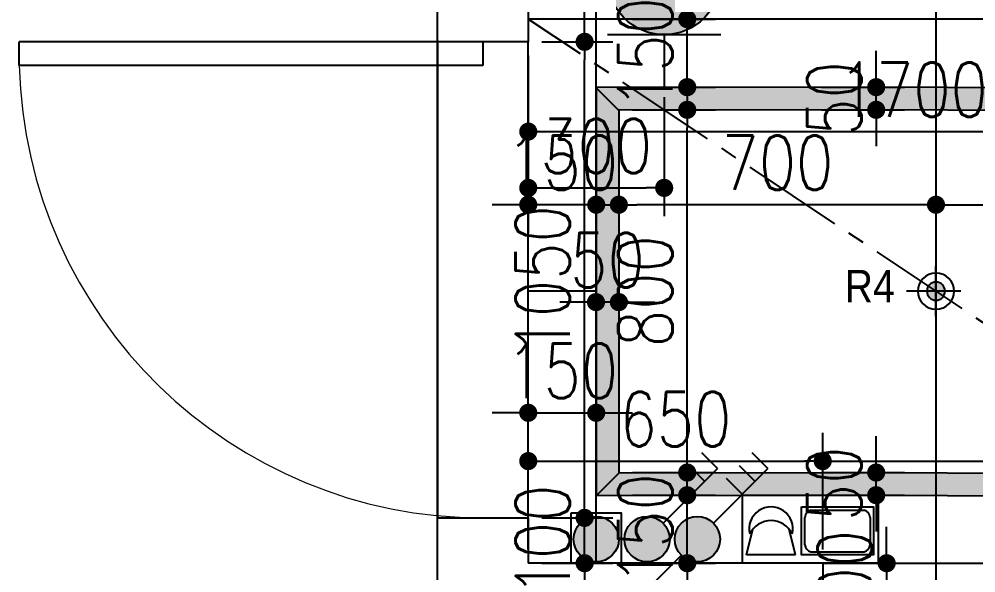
# Model space of a CAD drawing. Header units: inches. Extents: x -2597087 to 134135, y -662679 to 20000.
# Drawn here: x 5194 to 7306, y -37023 to -35802 of the extents above; entities that cross this region are included whole.
import ezdxf

# ---------------------------------------------------------------- set-up
doc = ezdxf.new("R2010")
doc.units = ezdxf.units.IN
doc.header["$LTSCALE"] = 100
doc.header["$MEASUREMENT"] = 0
doc.linetypes.add('CENTER2', pattern=[1.125, 0.75, -0.125, 0.125, -0.125])
doc.linetypes.add('DASHDOT2', pattern=[12.7, 6.35, -3.175, 0, -3.175])
doc.layers.get('0').update_dxf_attribs({"linetype": 'CONTINUOUS'})
doc.layers.get('Defpoints').update_dxf_attribs({"linetype": 'CONTINUOUS'})
for name, color, linetype in [('DOOR', 4, 'CONTINUOUS'), ('EQUIP-动力', 3, 'CONTINUOUS'), ('EQUIP-动力-DIM', 3, 'CONTINUOUS'), ('EQUIP-照明', 3, 'CONTINUOUS'), ('EQUIP-照明-DIM', 3, 'CONTINUOUS'), ('floor', 8, 'CONTINUOUS'), ('RC', 1, 'CONTINUOUS'), ('WALL', 7, 'CONTINUOUS'), ('wall-dim', 3, 'CONTINUOUS'), ('天地共', 1, 'CONTINUOUS'), ('天花开线', 4, 'CONTINUOUS')]:
    doc.layers.add(name, color=color, linetype=linetype)
doc.styles.get("Standard").update_dxf_attribs({"font": 'txt.shx', "width": 0.8, "bigfont": 'GBCBIG.shx'})
doc.styles.add('STYLE1', font='stylu.ttf')
doc.dimstyles.new('50', dxfattribs={"dimscale": 50, "dimtxt": 2.4, "dimasz": 0.8, "dimexe": 1.25, "dimexo": 0.6, "dimgap": 0.65, "dimtad": 1, "dimdec": 0, "dimdsep": 46, "dimtxsty": 'Standard', "dimblk1": 'DOT', "dimblk2": 'DOT', "dimsah": 1, "dimcen": 2.5, "dimclrd": 3, "dimclre": 3, "dimclrt": 3, "dimadec": 0, "dimazin": 0, "dimtfac": 1, "dimtdec": 0, "dimtix": 1, "dimtmove": 2, "dimatfit": 0, "dimldrblk": 'DOT', "dimfxl": 5, "dimfxlon": 1, "dimarcsym": 0})

# ---------------------------------------------------------------- blocks, each defined once
blk = doc.blocks.new('$DorLib2D$00000001')
for p, q in [((0.45, 0.975), (0.5, 0.975)), ((0.45, 0), (0.45, 0.975)), ((0.5, 0), (0.5, 0.975)), ((0.5, 0), (0.45, 0))]:
    blk.add_line(p, q)
at = {"lineweight": 13}
blk.add_arc((0.475, 0), 0.975, 91.4693, 180, dxfattribs=at)
blk = doc.blocks.new('$2134')
h = blk.add_hatch(color=250)
h.dxf.hatch_style = 1
edge = h.paths.add_edge_path()
edge.add_arc((12324.7, 10810.7), 20, 0, 360)
at = {"color": 1}
for p, q in [((12324.7, 10755.7), (12324.7, 10865.7)), ((12269.7, 10810.7), (12389.6, 10810.7))]:
    blk.add_line(p, q, dxfattribs=at)
for radius in [40, 20]:
    blk.add_circle((12324.7, 10810.7), radius, dxfattribs=at)
blk = doc.blocks.new('1联单控开关')
h = blk.add_hatch(color=256)
h.dxf.hatch_style = 1
h.paths.add_polyline_path([(50, -50, 1), (-50, -50, 1)])
for p in [(35.4, -85.4), (190.9, -170.2)]:
    blk.add_line(p, (155.6, -205.6))
blk.add_circle((0, -50), 50)
blk = doc.blocks.new('*U1139')
at = {"layer": 'EQUIP-照明'}
blk.add_blockref('1联单控开关', (0, 0), dxfattribs=at)
blk = doc.blocks.new('全屋一键照明开关')
h = blk.add_hatch(color=256)
h.dxf.hatch_style = 1
h.paths.add_polyline_path([(-50, -53, 1), (50, -53, 1)])
blk.add_line((0, -103), (0, -223))
at = {"color": 1}
blk.add_lwpolyline([(55, -111), (-55, -111), (-55, 0), (55, 0)], close=True, dxfattribs=at)
blk.add_circle((0, -53), 50)
blk = doc.blocks.new('*U1140')
at = {"layer": 'EQUIP-照明'}
blk.add_blockref('全屋一键照明开关', (0, 0), dxfattribs=at)
blk = doc.blocks.new('3联单控开关')
h = blk.add_hatch(color=256)
h.dxf.hatch_style = 1
h.paths.add_polyline_path([(50, -50, 1), (-50, -50, 1)])
for p, q in [((35.4, -85.4), (155.6, -205.6)), ((134.4, -113.6), (99, -149)), ((162.6, -141.9), (127.3, -177.3)), ((190.9, -170.2), (155.6, -205.6))]:
    blk.add_line(p, q)
blk.add_circle((0, -50), 50)
blk = doc.blocks.new('*U1137')
at = {"layer": 'EQUIP-照明'}
blk.add_blockref('3联单控开关', (0, 0), dxfattribs=at)
blk = doc.blocks.new('_Dot')
at = {"color": 0, "linetype": 'ByBlock', "lineweight": -2}
blk.add_line((-0.5, 0), (-1, 0), dxfattribs=at)
at = {"color": 0, "linetype": 'ByBlock', "const_width": 0.5}
blk.add_lwpolyline([(-0.25, 0, 1), (0.25, 0, 1)], format="xyb", close=True, dxfattribs=at)
blk = doc.blocks.new('*D1199')
at = {"layer": 'Defpoints', "color": 0, "transparency": 16777216}
for p in [(6467.9, -36670.3), (6317.9, -36949.1), (6467.9, -37002.1)]:
    blk.add_point(p, dxfattribs=at)
at = {"layer": 'EQUIP-照明-DIM', "color": 3, "lineweight": -2, "transparency": 16777216}
for p, q in [((6317.9, -36919.1), (6317.9, -36607.8)), ((6467.9, -36920.3), (6467.9, -36607.8)), ((6277.9, -36670.3), (6237.9, -36670.3)), ((6317.9, -36670.3), (6467.9, -36670.3)), ((6507.9, -36670.3), (6547.9, -36670.3))]:
    blk.add_line(p, q, dxfattribs=at)
at = {"layer": 'EQUIP-照明-DIM', "color": 3, "lineweight": -2, "transparency": 16777216, "xscale": 40, "yscale": 40, "zscale": 40}
blk.add_blockref('_Dot', (6317.9, -36670.3), dxfattribs=at)
at = {"layer": 'EQUIP-照明-DIM', "color": 3, "lineweight": -2, "transparency": 16777216, "xscale": 40, "yscale": 40, "zscale": 40, "rotation": 180}
blk.add_blockref('_Dot', (6467.9, -36670.3), dxfattribs=at)
at = {"layer": 'EQUIP-照明-DIM', "color": 3, "transparency": 16777216, "insert": (6392.9, -36577.8), "char_height": 120, "attachment_point": 5}
blk.add_mtext('150', dxfattribs=at)
blk = doc.blocks.new('*D1249')
at = {"layer": 'Defpoints', "color": 0, "transparency": 16777216}
for p in [(6967.9, -37002.1), (6967.9, -37102.1), (7109, -37102.1)]:
    blk.add_point(p, dxfattribs=at)
at = {"layer": 'wall-dim', "color": 3, "lineweight": -2, "transparency": 16777216}
for p, q in [((7109, -36962.1), (7109, -36922.1)), ((6997.9, -37002.1), (7171.5, -37002.1)), ((7109, -37002.1), (7109, -37102.1)), ((6997.9, -37102.1), (7171.5, -37102.1)), ((7109, -37142.1), (7109, -37182.1))]:
    blk.add_line(p, q, dxfattribs=at)
at = {"layer": 'wall-dim', "color": 3, "lineweight": -2, "transparency": 16777216, "xscale": 40, "yscale": 40, "zscale": 40}
for p, rotation in [((7109, -37002.1), 270), ((7109, -37102.1), 90)]:
    blk.add_blockref('_Dot', p, dxfattribs=dict(at, rotation=rotation))
at = {"layer": 'wall-dim', "color": 3, "transparency": 16777216, "insert": (7016.5, -37052.1), "char_height": 120, "attachment_point": 5, "rotation": 90}
blk.add_mtext('100', dxfattribs=at)
blk = doc.blocks.new('*D1251')
at = {"layer": 'Defpoints', "color": 0, "transparency": 16777216}
for p in [(6967.9, -36776.9), (6317.9, -37002.1), (6967.9, -37002.1)]:
    blk.add_point(p, dxfattribs=at)
at = {"layer": 'wall-dim', "color": 3, "lineweight": -2, "transparency": 16777216}
for p, q in [((6317.9, -36972.1), (6317.9, -36714.4)), ((6967.9, -36972.1), (6967.9, -36714.4)), ((6357.9, -36776.9), (6927.9, -36776.9))]:
    blk.add_line(p, q, dxfattribs=at)
at = {"layer": 'wall-dim', "color": 3, "lineweight": -2, "transparency": 16777216, "xscale": 40, "yscale": 40, "zscale": 40, "rotation": 180}
blk.add_blockref('_Dot', (6317.9, -36776.9), dxfattribs=at)
at = {"layer": 'wall-dim', "color": 3, "lineweight": -2, "transparency": 16777216, "xscale": 40, "yscale": 40, "zscale": 40}
blk.add_blockref('_Dot', (6967.9, -36776.9), dxfattribs=at)
at = {"layer": 'wall-dim', "color": 3, "transparency": 16777216, "insert": (6642.9, -36684.4), "char_height": 120, "attachment_point": 5}
blk.add_mtext('650', dxfattribs=at)
blk = doc.blocks.new('*D1252')
at = {"layer": 'Defpoints', "color": 0, "transparency": 16777216}
for p in [(8017.9, -36776.9), (6967.9, -37002.1), (8017.9, -37002.1)]:
    blk.add_point(p, dxfattribs=at)
at = {"layer": 'wall-dim', "color": 3, "lineweight": -2, "transparency": 16777216}
for p, q in [((6967.9, -36972.1), (6967.9, -36714.4)), ((8017.9, -36972.1), (8017.9, -36714.4)), ((7007.9, -36776.9), (7977.9, -36776.9))]:
    blk.add_line(p, q, dxfattribs=at)
at = {"layer": 'wall-dim', "color": 3, "lineweight": -2, "transparency": 16777216, "xscale": 40, "yscale": 40, "zscale": 40, "rotation": 180}
blk.add_blockref('_Dot', (6967.9, -36776.9), dxfattribs=at)
at = {"layer": 'wall-dim', "color": 3, "lineweight": -2, "transparency": 16777216, "xscale": 40, "yscale": 40, "zscale": 40}
blk.add_blockref('_Dot', (8017.9, -36776.9), dxfattribs=at)
at = {"layer": 'wall-dim', "color": 3, "transparency": 16777216, "insert": (7492.9, -36684.4), "char_height": 120, "attachment_point": 5}
blk.add_mtext('1050', dxfattribs=at)
blk = doc.blocks.new('*D1259')
at = {"layer": 'Defpoints', "color": 0, "transparency": 16777216}
for p in [(6317.9, -36902.1), (6442.3, -36902.1), (6317.9, -37002.1)]:
    blk.add_point(p, dxfattribs=at)
at = {"layer": 'wall-dim', "color": 3, "lineweight": -2, "transparency": 16777216}
for p, q in [((6442.3, -36862.1), (6442.3, -36822.1)), ((6347.9, -36902.1), (6504.8, -36902.1)), ((6442.3, -37002.1), (6442.3, -36902.1)), ((6347.9, -37002.1), (6504.8, -37002.1)), ((6442.3, -37042.1), (6442.3, -37082.1))]:
    blk.add_line(p, q, dxfattribs=at)
at = {"layer": 'wall-dim', "color": 3, "lineweight": -2, "transparency": 16777216, "xscale": 40, "yscale": 40, "zscale": 40}
for p, rotation in [((6442.3, -36902.1), 270), ((6442.3, -37002.1), 90)]:
    blk.add_blockref('_Dot', p, dxfattribs=dict(at, rotation=rotation))
at = {"layer": 'wall-dim', "color": 3, "transparency": 16777216, "insert": (6349.8, -36952.1), "char_height": 120, "attachment_point": 5, "rotation": 90}
blk.add_mtext('100', dxfattribs=at)
blk = doc.blocks.new('*D1260')
at = {"layer": 'Defpoints', "color": 0, "transparency": 16777216}
for p in [(6317.9, -35852.1), (6442.3, -35852.1), (6317.9, -36902.1)]:
    blk.add_point(p, dxfattribs=at)
at = {"layer": 'wall-dim', "color": 3, "lineweight": -2, "transparency": 16777216}
for p, q in [((6347.9, -35852.1), (6504.8, -35852.1)), ((6442.3, -36862.1), (6442.3, -35892.1)), ((6347.9, -36902.1), (6504.8, -36902.1))]:
    blk.add_line(p, q, dxfattribs=at)
at = {"layer": 'wall-dim', "color": 3, "lineweight": -2, "transparency": 16777216, "xscale": 40, "yscale": 40, "zscale": 40}
for p, rotation in [((6442.3, -35852.1), 90), ((6442.3, -36902.1), 270)]:
    blk.add_blockref('_Dot', p, dxfattribs=dict(at, rotation=rotation))
at = {"layer": 'wall-dim', "color": 3, "transparency": 16777216, "insert": (6349.8, -36377.1), "char_height": 120, "attachment_point": 5, "rotation": 90}
blk.add_mtext('1050', dxfattribs=at)
blk = doc.blocks.new('*D1261')
at = {"layer": 'Defpoints', "color": 0, "transparency": 16777216}
for p in [(6347.9, -35452.1), (6442.3, -35452.1), (6317.9, -35852.1)]:
    blk.add_point(p, dxfattribs=at)
at = {"layer": 'wall-dim', "color": 3, "lineweight": -2, "transparency": 16777216}
for p, q in [((6377.9, -35452.1), (6504.8, -35452.1)), ((6442.3, -35812.1), (6442.3, -35492.1)), ((6347.9, -35852.1), (6504.8, -35852.1))]:
    blk.add_line(p, q, dxfattribs=at)
at = {"layer": 'wall-dim', "color": 3, "lineweight": -2, "transparency": 16777216, "xscale": 40, "yscale": 40, "zscale": 40}
for p, rotation in [((6442.3, -35452.1), 90), ((6442.3, -35852.1), 270)]:
    blk.add_blockref('_Dot', p, dxfattribs=dict(at, rotation=rotation))
at = {"layer": 'wall-dim', "color": 3, "transparency": 16777216, "insert": (6349.8, -35652.1), "char_height": 120, "attachment_point": 5, "rotation": 90}
blk.add_mtext('400', dxfattribs=at)
blk = doc.blocks.new('*D1262')
at = {"layer": 'Defpoints', "color": 0, "transparency": 16777216}
for p in [(8017.9, -35802.1), (6317.9, -35852.1), (8017.9, -36050.1)]:
    blk.add_point(p, dxfattribs=at)
at = {"layer": 'wall-dim', "color": 3, "lineweight": -2, "transparency": 16777216}
for p, q in [((8017.9, -35832.1), (8017.9, -36112.6)), ((6317.9, -35882.1), (6317.9, -36112.6)), ((6357.9, -36050.1), (7977.9, -36050.1))]:
    blk.add_line(p, q, dxfattribs=at)
at = {"layer": 'wall-dim', "color": 3, "lineweight": -2, "transparency": 16777216, "xscale": 40, "yscale": 40, "zscale": 40, "rotation": 180}
blk.add_blockref('_Dot', (6317.9, -36050.1), dxfattribs=at)
at = {"layer": 'wall-dim', "color": 3, "lineweight": -2, "transparency": 16777216, "xscale": 40, "yscale": 40, "zscale": 40}
blk.add_blockref('_Dot', (8017.9, -36050.1), dxfattribs=at)
at = {"layer": 'wall-dim', "color": 3, "transparency": 16777216, "insert": (7167.9, -35957.6), "char_height": 120, "attachment_point": 5}
blk.add_mtext('1700', dxfattribs=at)
blk = doc.blocks.new('*D1349')
at = {"layer": 'Defpoints', "color": 0, "transparency": 16777216}
for p in [(6517.9, -36161.5), (7217.9, -36161.5), (6517.9, -36211.4)]:
    blk.add_point(p, dxfattribs=at)
at = {"layer": 'floor', "color": 3, "lineweight": -2, "transparency": 16777216}
for p, q in [((6517.9, -36191.5), (6517.9, -36273.9)), ((7217.9, -36191.5), (7217.9, -36273.9)), ((7177.9, -36211.4), (6557.9, -36211.4))]:
    blk.add_line(p, q, dxfattribs=at)
at = {"layer": 'floor', "color": 3, "lineweight": -2, "transparency": 16777216, "xscale": 40, "yscale": 40, "zscale": 40, "rotation": 180}
blk.add_blockref('_Dot', (6517.9, -36211.4), dxfattribs=at)
at = {"layer": 'floor', "color": 3, "lineweight": -2, "transparency": 16777216, "xscale": 40, "yscale": 40, "zscale": 40}
blk.add_blockref('_Dot', (7217.9, -36211.4), dxfattribs=at)
at = {"layer": 'floor', "color": 3, "transparency": 16777216, "insert": (6867.9, -36118.9), "char_height": 120, "attachment_point": 5}
blk.add_mtext('700', dxfattribs=at)
blk = doc.blocks.new('*D1350')
at = {"layer": 'Defpoints', "color": 0, "transparency": 16777216}
for p in [(7967.9, -36093.1), (7217.9, -36161.5), (7967.9, -36211.4)]:
    blk.add_point(p, dxfattribs=at)
at = {"layer": 'floor', "color": 3, "lineweight": -2, "transparency": 16777216}
for p, q in [((7967.9, -36123.1), (7967.9, -36273.9)), ((7217.9, -36191.5), (7217.9, -36273.9)), ((7257.9, -36211.4), (7927.9, -36211.4))]:
    blk.add_line(p, q, dxfattribs=at)
at = {"layer": 'floor', "color": 3, "lineweight": -2, "transparency": 16777216, "xscale": 40, "yscale": 40, "zscale": 40, "rotation": 180}
blk.add_blockref('_Dot', (7217.9, -36211.4), dxfattribs=at)
at = {"layer": 'floor', "color": 3, "lineweight": -2, "transparency": 16777216, "xscale": 40, "yscale": 40, "zscale": 40}
blk.add_blockref('_Dot', (7967.9, -36211.4), dxfattribs=at)
at = {"layer": 'floor', "color": 3, "transparency": 16777216, "insert": (7592.9, -36118.9), "char_height": 120, "attachment_point": 5}
blk.add_mtext('750', dxfattribs=at)
blk = doc.blocks.new('*D1352')
at = {"layer": 'Defpoints', "color": 0, "transparency": 16777216}
for p in [(6517.9, -36852.1), (6668.8, -36852.1), (6517.9, -37002.1)]:
    blk.add_point(p, dxfattribs=at)
at = {"layer": 'floor', "color": 3, "lineweight": -2, "transparency": 16777216}
for p, q in [((6668.8, -36812.1), (6668.8, -36772.1)), ((6547.9, -36852.1), (6731.3, -36852.1)), ((6668.8, -37002.1), (6668.8, -36852.1)), ((6547.9, -37002.1), (6731.3, -37002.1)), ((6668.8, -37042.1), (6668.8, -37082.1))]:
    blk.add_line(p, q, dxfattribs=at)
at = {"layer": 'floor', "color": 3, "lineweight": -2, "transparency": 16777216, "xscale": 40, "yscale": 40, "zscale": 40}
for p, rotation in [((6668.8, -36852.1), 270), ((6668.8, -37002.1), 90)]:
    blk.add_blockref('_Dot', p, dxfattribs=dict(at, rotation=rotation))
at = {"layer": 'floor', "color": 3, "transparency": 16777216, "insert": (6576.3, -36927.1), "char_height": 120, "attachment_point": 5, "rotation": 90}
blk.add_mtext('150', dxfattribs=at)
blk = doc.blocks.new('*D1353')
at = {"layer": 'Defpoints', "color": 0, "transparency": 16777216}
for p in [(6935, -36802.1), (7085.9, -36802.1), (6935, -36852.1)]:
    blk.add_point(p, dxfattribs=at)
at = {"layer": 'floor', "color": 3, "lineweight": -2, "transparency": 16777216}
for p, q in [((7085.9, -36762.1), (7085.9, -36722.1)), ((6965, -36802.1), (7148.4, -36802.1)), ((7085.9, -36852.1), (7085.9, -36802.1)), ((6965, -36852.1), (7148.4, -36852.1)), ((7085.9, -36892.1), (7085.9, -36932.1))]:
    blk.add_line(p, q, dxfattribs=at)
at = {"layer": 'floor', "color": 3, "lineweight": -2, "transparency": 16777216, "xscale": 40, "yscale": 40, "zscale": 40}
for p, rotation in [((7085.9, -36802.1), 270), ((7085.9, -36852.1), 90)]:
    blk.add_blockref('_Dot', p, dxfattribs=dict(at, rotation=rotation))
at = {"layer": 'floor', "color": 3, "transparency": 16777216, "insert": (6993.4, -36827.1), "char_height": 120, "attachment_point": 5, "rotation": 90}
blk.add_mtext('50', dxfattribs=at)
blk = doc.blocks.new('*D1354')
at = {"layer": 'Defpoints', "color": 0, "transparency": 16777216}
for p in [(6517.9, -36002.1), (6668.8, -36002.1), (6517.9, -36802.1)]:
    blk.add_point(p, dxfattribs=at)
at = {"layer": 'floor', "color": 3, "lineweight": -2, "transparency": 16777216}
for p, q in [((6547.9, -36002.1), (6731.3, -36002.1)), ((6668.8, -36762.1), (6668.8, -36042.1)), ((6547.9, -36802.1), (6731.3, -36802.1))]:
    blk.add_line(p, q, dxfattribs=at)
at = {"layer": 'floor', "color": 3, "lineweight": -2, "transparency": 16777216, "xscale": 40, "yscale": 40, "zscale": 40}
for p, rotation in [((6668.8, -36002.1), 90), ((6668.8, -36802.1), 270)]:
    blk.add_blockref('_Dot', p, dxfattribs=dict(at, rotation=rotation))
at = {"layer": 'floor', "color": 3, "transparency": 16777216, "insert": (6576.3, -36402.1), "char_height": 120, "attachment_point": 5, "rotation": 90}
blk.add_mtext('800', dxfattribs=at)
blk = doc.blocks.new('*D1355')
at = {"layer": 'Defpoints', "color": 0, "transparency": 16777216}
for p in [(6935, -35952.1), (7085.9, -35952.1), (6935, -36002.1)]:
    blk.add_point(p, dxfattribs=at)
at = {"layer": 'floor', "color": 3, "lineweight": -2, "transparency": 16777216}
for p, q in [((7085.9, -35912.1), (7085.9, -35872.1)), ((6965, -35952.1), (7148.4, -35952.1)), ((7085.9, -36002.1), (7085.9, -35952.1)), ((6965, -36002.1), (7148.4, -36002.1)), ((7085.9, -36042.1), (7085.9, -36082.1))]:
    blk.add_line(p, q, dxfattribs=at)
at = {"layer": 'floor', "color": 3, "lineweight": -2, "transparency": 16777216, "xscale": 40, "yscale": 40, "zscale": 40}
for p, rotation in [((7085.9, -35952.1), 270), ((7085.9, -36002.1), 90)]:
    blk.add_blockref('_Dot', p, dxfattribs=dict(at, rotation=rotation))
at = {"layer": 'floor', "color": 3, "transparency": 16777216, "insert": (6993.4, -35977.1), "char_height": 120, "attachment_point": 5, "rotation": 90}
blk.add_mtext('50', dxfattribs=at)
blk = doc.blocks.new('*D1356')
at = {"layer": 'Defpoints', "color": 0, "transparency": 16777216}
for p in [(6517.9, -35802.1), (6668.8, -35802.1), (6517.9, -35952.1)]:
    blk.add_point(p, dxfattribs=at)
at = {"layer": 'floor', "color": 3, "lineweight": -2, "transparency": 16777216}
for p, q in [((6668.8, -35762.1), (6668.8, -35722.1)), ((6547.9, -35802.1), (6731.3, -35802.1)), ((6668.8, -35952.1), (6668.8, -35802.1)), ((6547.9, -35952.1), (6731.3, -35952.1)), ((6668.8, -35992.1), (6668.8, -36032.1))]:
    blk.add_line(p, q, dxfattribs=at)
at = {"layer": 'floor', "color": 3, "lineweight": -2, "transparency": 16777216, "xscale": 40, "yscale": 40, "zscale": 40}
for p, rotation in [((6668.8, -35802.1), 270), ((6668.8, -35952.1), 90)]:
    blk.add_blockref('_Dot', p, dxfattribs=dict(at, rotation=rotation))
at = {"layer": 'floor', "color": 3, "transparency": 16777216, "insert": (6576.3, -35877.1), "char_height": 120, "attachment_point": 5, "rotation": 90}
blk.add_mtext('150', dxfattribs=at)
blk = doc.blocks.new('*D1357')
at = {"layer": 'Defpoints', "color": 0, "transparency": 16777216}
for p in [(6517.9, -35452.1), (6668.8, -35452.1), (6517.9, -35802.1)]:
    blk.add_point(p, dxfattribs=at)
at = {"layer": 'floor', "color": 3, "lineweight": -2, "transparency": 16777216}
for p, q in [((6547.9, -35452.1), (6731.3, -35452.1)), ((6668.8, -35762.1), (6668.8, -35492.1)), ((6547.9, -35802.1), (6731.3, -35802.1))]:
    blk.add_line(p, q, dxfattribs=at)
at = {"layer": 'floor', "color": 3, "lineweight": -2, "transparency": 16777216, "xscale": 40, "yscale": 40, "zscale": 40}
for p, rotation in [((6668.8, -35452.1), 90), ((6668.8, -35802.1), 270)]:
    blk.add_blockref('_Dot', p, dxfattribs=dict(at, rotation=rotation))
at = {"layer": 'floor', "color": 3, "transparency": 16777216, "insert": (6576.3, -35627.1), "char_height": 120, "attachment_point": 5, "rotation": 90}
blk.add_mtext('350', dxfattribs=at)
blk = doc.blocks.new('*D1358')
at = {"layer": 'Defpoints', "color": 0, "transparency": 16777216}
for p in [(6317.9, -35945.4), (6467.9, -35952.1), (6317.9, -36211.4)]:
    blk.add_point(p, dxfattribs=at)
at = {"layer": 'floor', "color": 3, "lineweight": -2, "transparency": 16777216}
for p, q in [((6317.9, -35975.4), (6317.9, -36273.9)), ((6467.9, -35982.1), (6467.9, -36273.9)), ((6277.9, -36211.4), (6237.9, -36211.4)), ((6467.9, -36211.4), (6317.9, -36211.4)), ((6507.9, -36211.4), (6547.9, -36211.4))]:
    blk.add_line(p, q, dxfattribs=at)
at = {"layer": 'floor', "color": 3, "lineweight": -2, "transparency": 16777216, "xscale": 40, "yscale": 40, "zscale": 40}
blk.add_blockref('_Dot', (6317.9, -36211.4), dxfattribs=at)
at = {"layer": 'floor', "color": 3, "lineweight": -2, "transparency": 16777216, "xscale": 40, "yscale": 40, "zscale": 40, "rotation": 180}
blk.add_blockref('_Dot', (6467.9, -36211.4), dxfattribs=at)
at = {"layer": 'floor', "color": 3, "transparency": 16777216, "insert": (6392.9, -36118.9), "char_height": 120, "attachment_point": 5}
blk.add_mtext('150', dxfattribs=at)
blk = doc.blocks.new('2联单控开关')
h = blk.add_hatch(color=256)
h.dxf.hatch_style = 1
h.paths.add_polyline_path([(50, -50, 1), (-50, -50, 1)])
for p, q in [((35.4, -85.4), (155.6, -205.6)), ((162.6, -141.9), (127.3, -177.3)), ((190.9, -170.2), (155.6, -205.6))]:
    blk.add_line(p, q)
blk.add_circle((0, -50), 50)
blk = doc.blocks.new('*U1138')
at = {"layer": 'EQUIP-照明'}
blk.add_blockref('2联单控开关', (0, 0), dxfattribs=at)
blk = doc.blocks.new('可视对讲机')
for p, q in [((151.3, -32.9), (268.8, -32.9)), ((9.2, -131.5), (23.1, -75)), ((117.3, -131.5), (103.4, -75)), ((151.3, -125.2), (268.8, -125.2)), ((117.3, -131.5), (9.2, -131.5))]:
    blk.add_line(p, q)
for points in [[(0, 0), (300, 0), (300, -150), (0, -150)], [(130.3, -25.8), (289.2, -25.8), (289.2, -131.5), (130.3, -131.5)]]:
    blk.add_lwpolyline(points, close=True)
for points in [[(138.1, -109.2), (138.1, -48.9)], [(282.1, -48.9), (282.1, -109.2)]]:
    blk.add_lwpolyline(points)
for centre, radius, start, end in [((63.2, -74.3), 48.3, 346.6721, 193.3279), ((156.1, -50.4), 18.1, 105.2745, 175.344), ((264.1, -50.4), 18.1, 4.656, 74.7255), ((63.2, -108.5), 52.4, 26.1446, 153.8554), ((156.1, -107.8), 18.1, 184.656, 254.7255), ((264.1, -107.8), 18.1, 285.2745, 355.344)]:
    blk.add_arc(centre, radius, start, end)
blk = doc.blocks.new('*U1150')
at = {"layer": 'EQUIP-照明'}
blk.add_blockref('可视对讲机', (-0.1, 0), dxfattribs=at)
blk = doc.blocks.new('*D1490')
at = {"layer": 'Defpoints', "color": 0, "transparency": 16777216}
for p in [(6467.4, -36002.1), (6517.9, -36002.1), (6467.4, -36426.2)]:
    blk.add_point(p, dxfattribs=at)
at = {"layer": 'floor', "color": 3, "lineweight": -2, "transparency": 16777216}
for p, q in [((6467.4, -36176.2), (6467.4, -36488.7)), ((6517.9, -36176.2), (6517.9, -36488.7)), ((6427.4, -36426.2), (6387.4, -36426.2)), ((6517.9, -36426.2), (6467.4, -36426.2)), ((6557.9, -36426.2), (6597.9, -36426.2))]:
    blk.add_line(p, q, dxfattribs=at)
at = {"layer": 'floor', "color": 3, "lineweight": -2, "transparency": 16777216, "xscale": 40, "yscale": 40, "zscale": 40}
blk.add_blockref('_Dot', (6467.4, -36426.2), dxfattribs=at)
at = {"layer": 'floor', "color": 3, "lineweight": -2, "transparency": 16777216, "xscale": 40, "yscale": 40, "zscale": 40, "rotation": 180}
blk.add_blockref('_Dot', (6517.9, -36426.2), dxfattribs=at)
at = {"layer": 'floor', "color": 3, "transparency": 16777216, "insert": (6492.7, -36333.7), "char_height": 120, "attachment_point": 5}
blk.add_mtext('50', dxfattribs=at)
blk = doc.blocks.new('safre2cdas')
at = {"linetype": 'ByBlock', "lineweight": -2}
h = blk.add_hatch(color=0, dxfattribs=at)
edge = h.paths.add_edge_path()
edge.add_ellipse((-141.7, 0), major_axis=(-88.6, 88.6), ratio=1, start_angle=135, end_angle=315, ccw=False)
edge.add_line((-141.7, -125.2), (-141.7, 125.2))
at = {"color": 0, "linetype": 'ByBlock', "lineweight": -2}
for p, q in [((-160.3, 125.2), (-141.7, 125.2)), ((-141.7, 125.2), (-141.7, -125.2)), ((-16.4, -125.2), (-16.4, 125.2)), ((-16.4, 0), (98.6, 0)), ((-160.3, -125.2), (-141.7, -125.2))]:
    blk.add_line(p, q, dxfattribs=at)
at = {"color": 0, "linetype": 'ByBlock', "lineweight": -2, "extrusion": (0, 0, -1)}
blk.add_ellipse((-141.7, 0), major_axis=(88.6, 88.6), ratio=1, start_param=-0.785398, end_param=2.356194, dxfattribs=at)
blk = doc.blocks.new('*D1587')
at = {"layer": 'Defpoints', "color": 0, "ltscale": 5, "transparency": 16777216}
for p in [(6317.9, -35452.1), (6617.9, -35470.7), (6617.9, -36174.3)]:
    blk.add_point(p, dxfattribs=at)
at = {"layer": 'EQUIP-动力-DIM', "color": 3, "lineweight": -2, "ltscale": 5, "transparency": 16777216}
for p, q in [((6317.9, -35974.3), (6317.9, -36236.8)), ((6617.9, -35974.3), (6617.9, -36236.8)), ((6357.9, -36174.3), (6577.9, -36174.3))]:
    blk.add_line(p, q, dxfattribs=at)
at = {"layer": 'EQUIP-动力-DIM', "color": 3, "lineweight": -2, "ltscale": 5, "transparency": 16777216, "xscale": 40, "yscale": 40, "zscale": 40, "rotation": 180}
blk.add_blockref('_Dot', (6317.9, -36174.3), dxfattribs=at)
at = {"layer": 'EQUIP-动力-DIM', "color": 3, "lineweight": -2, "ltscale": 5, "transparency": 16777216, "xscale": 40, "yscale": 40, "zscale": 40}
blk.add_blockref('_Dot', (6617.9, -36174.3), dxfattribs=at)
at = {"layer": 'EQUIP-动力-DIM', "color": 3, "ltscale": 5, "transparency": 16777216, "insert": (6467.9, -36081.8), "char_height": 120, "attachment_point": 5}
blk.add_mtext('300', dxfattribs=at)

msp = doc.modelspace()

# ---------------------------------------------------------------- hatches: boundary and pattern name
at = {"layer": 'floor'}
h = msp.add_hatch(dxfattribs=at)
h.set_pattern_fill('AR-SAND', color=256, scale=20)
h.set_pattern_definition([(37.5, (0, 0), (-1.259867, 38.536475), [0, -30.4, 0, -34, 0, -32.5]), (7.5, (0, 0), (35.395534, 56.44292), [0, -16.4, 0, -27.4, 0, -10.5]), (327.5, (-24.6, 0), (62.282837, 0.11318), [0, -10, 0, -36, 0, -47]), (317.5, (-24.6, 0), (60.12253, 17.55351), [0, -5, 0, -23.6, 0, -27])])
h.paths.add_polyline_path([(8017.895, -35953.308), (6467.895, -35952.103), (6467.895, -36852.103), (8017.895, -36853.308)])
h.paths.add_polyline_path([(7967.895, -36003.308), (6517.895, -36002.103), (6517.895, -36802.103), (7967.895, -36803.308)], flags=16)

# ---------------------------------------------------------------- linework, layer by layer
at = {"layer": 'DOOR'}
msp.add_line((6117.895, -36902.103), (6117.895, -35852.103), dxfattribs=at)
at = {"layer": 'floor'}
for p, q in [((6467.422, -35452.103), (6467.422, -37002.103)), ((7217.895, -35452.103), (7217.895, -37002.103))]:
    msp.add_line(p, q, dxfattribs=at)
for points in [[(8117.895, -35802.103), (6317.895, -35802.103)], [(6467.422, -36402.103), (6317.895, -36402.103)], [(6967.895, -37002.103), (8017.895, -37002.103)], [(7217.895, -37002.103), (7217.895, -37902.103)]]:
    msp.add_lwpolyline(points, dxfattribs=at)
at = {"layer": 'floor', "color": 1}
for points in [[(8017.895, -35953.308), (6467.895, -35952.103), (6467.895, -36852.103), (8017.895, -36853.308)], [(7967.895, -36003.308), (6517.895, -36002.103), (6517.895, -36802.103), (7967.895, -36803.308)]]:
    msp.add_lwpolyline(points, close=True, dxfattribs=at)
for points in [[(6517.895, -36003.308), (6467.895, -35953.308)], [(6517.895, -36803.308), (6467.895, -36853.308)]]:
    msp.add_lwpolyline(points, dxfattribs=at)
at = {"layer": 'WALL'}
for p, q in [((6117.895, -35852.103), (6117.895, -35352.103)), ((6317.895, -35452.103), (6317.895, -35852.103)), ((6317.895, -35852.103), (6117.895, -35852.103)), ((6117.895, -37002.103), (6117.895, -36902.103)), ((6117.895, -36902.103), (6317.895, -36902.103)), ((6317.895, -36902.103), (6317.895, -37002.103)), ((6117.895, -37902.103), (6117.895, -37002.103)), ((6967.895, -37002.103), (6317.895, -37002.103)), ((6967.895, -37002.103), (6967.895, -37102.103))]:
    msp.add_line(p, q, dxfattribs=at)
at = {"layer": '天地共'}
msp.add_lwpolyline([(6317.895, -35852.103), (6117.895, -35852.103), (6117.895, -36902.103), (6317.895, -36902.103)], close=True, dxfattribs=at)
at = {"layer": '天花开线', "linetype": 'CENTER2', "ltscale": 3}
msp.add_line((8117.895, -37002.103), (6317.895, -35802.103), dxfattribs=at)

# ---------------------------------------------------------------- block references
at = {"layer": 'DOOR', "xscale": 1050, "yscale": 1050, "zscale": 1050, "rotation": 90.00000000000001}
msp.add_blockref('$DorLib2D$00000001', (6217.895, -36377.103), dxfattribs=at)
at = {"layer": 'EQUIP-动力', "rotation": 269.9999928969772}
msp.add_blockref('safre2cdas', (6617.895, -35852.689), dxfattribs=at)
at = {"layer": 'EQUIP-照明', "extrusion": (0, 0, -1), "xscale": -1, "zscale": -1}
for name, p, rotation in [('*U1138', (-6530.171, -36949.103), 270), ('*U1137', (-6641.265, -36949.103), 270), ('*U1140', (-6467.895, -37002.103), 180), ('*U1139', (-6741.265, -36949.103), 90)]:
    msp.add_blockref(name, p, dxfattribs=dict(at, rotation=rotation))
msp.add_blockref('*U1150', (-6790.65, -36852.103), dxfattribs=at)
at = {"layer": 'RC', "xscale": -1}
msp.add_blockref('$2134', (19542.556, -47212.754), dxfattribs=at)

# ---------------------------------------------------------------- texts
at = {"layer": 'RC', "color": 4, "linetype": 'DASHDOT2', "ltscale": 0.1, "style": 'STYLE1', "width": 0.9}
msp.add_text('R4', height=72, dxfattribs=at).set_placement((7016.217, -36427.041))

# ---------------------------------------------------------------- dimensions: what is measured, and where the dimension line sits
at = {"layer": 'EQUIP-动力-DIM', "ltscale": 5}
dim = msp.add_linear_dim(base=(6617.895, -36174.308), p1=(6317.895, -35452.103), p2=(6617.895, -35470.693), dimstyle='50', override={"dimfxl": 4, "dimarcsym": 2}, dxfattribs=at)
dim.commit()
dim.dimension.update_dxf_attribs({"geometry": '*D1587', "text_midpoint": (6467.895, -36081.808)})
at = {"layer": 'EQUIP-照明-DIM'}
dim = msp.add_linear_dim(base=(6467.895, -36670.346), p1=(6317.895, -36949.103), p2=(6467.895, -37002.103), angle=180, dimstyle='50', dxfattribs=at)
dim.commit()
dim.dimension.update_dxf_attribs({"geometry": '*D1199', "text_midpoint": (6392.895, -36577.846)})
at = {"layer": 'floor'}
for base, p1, p2, angle, picture, middle in [((6668.791, -35452.103), (6517.935, -35802.103), (6517.895, -35452.103), 90, '*D1357', (6576.291, -35627.103)), ((6668.791, -35802.103), (6517.935, -35952.143), (6517.935, -35802.103), 90, '*D1356', (6576.291, -35877.123)), ((7085.868, -35952.143), (6934.971, -36002.103), (6935.011, -35952.143), 90, '*D1355', (6993.368, -35977.123)), ((6317.895, -36211.442), (6467.895, -35952.103), (6317.895, -35945.446), 180, '*D1358', (6392.895, -36118.942)), ((6668.791, -36002.103), (6517.895, -36802.103), (6517.895, -36002.103), 90, '*D1354', (6576.291, -36402.103)), ((6467.422, -36426.165), (6517.895, -36002.103), (6467.422, -36002.103), 180, '*D1490', (6492.659, -36333.665)), ((6517.895, -36211.442), (7217.895, -36161.533), (6517.895, -36161.533), 180, '*D1349', (6867.895, -36118.942)), ((7967.895, -36211.442), (7217.895, -36161.533), (7967.895, -36093.087), 180, '*D1350', (7592.895, -36118.942)), ((7085.868, -36802.103), (6934.971, -36852.143), (6934.971, -36802.103), 90, '*D1353', (6993.368, -36827.123)), ((6668.791, -36852.143), (6517.895, -37002.103), (6517.895, -36852.143), 90, '*D1352', (6576.291, -36927.123))]:
    dim = msp.add_linear_dim(base=base, p1=p1, p2=p2, angle=angle, dimstyle='50', override={"dimarcsym": 2}, dxfattribs=at)
    dim.commit()
    dim.dimension.update_dxf_attribs({"geometry": picture, "text_midpoint": middle})
at = {"layer": 'wall-dim'}
for base, p1, p2, angle, picture, middle in [((6442.255, -35452.103), (6317.895, -35852.103), (6347.895, -35452.103), 90, '*D1261', (6349.755, -35652.103)), ((8017.895, -36050.092), (6317.895, -35852.103), (8017.895, -35802.103), 180, '*D1262', (7167.895, -35957.592)), ((6442.255, -35852.103), (6317.895, -36902.103), (6317.895, -35852.103), 90, '*D1260', (6349.755, -36377.103)), ((6967.895, -36776.944), (6317.895, -37002.103), (6967.895, -37002.103), 180, '*D1251', (6642.895, -36684.444)), ((8017.895, -36776.944), (6967.895, -37002.103), (8017.895, -37002.103), 180, '*D1252', (7492.895, -36684.444)), ((6442.255, -36902.103), (6317.895, -37002.103), (6317.895, -36902.103), 90, '*D1259', (6349.755, -36952.103)), ((7109.007, -37102.103), (6967.895, -37002.103), (6967.895, -37102.103), 90, '*D1249', (7016.507, -37052.103))]:
    dim = msp.add_linear_dim(base=base, p1=p1, p2=p2, angle=angle, dimstyle='50', override={"dimfxl": 250, "dimarcsym": 2}, dxfattribs=at)
    dim.commit()
    dim.dimension.update_dxf_attribs({"geometry": picture, "text_midpoint": middle})

doc.saveas('drawing.dxf')
